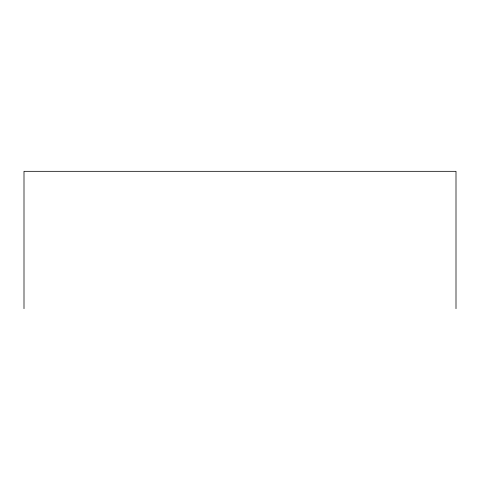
<?xml version="1.0" encoding="UTF-8"?>
<svg xmlns="http://www.w3.org/2000/svg" width="480" height="480" viewBox="0 0 480 480"><rect width="100%" height="100%" fill="white"/><g stroke="black" fill="none" stroke-linecap="round" stroke-linejoin="round"><path stroke-width="0.72" d="M456 308.676L456 171.324L24 171.324L24 308.676"/></g></svg>
